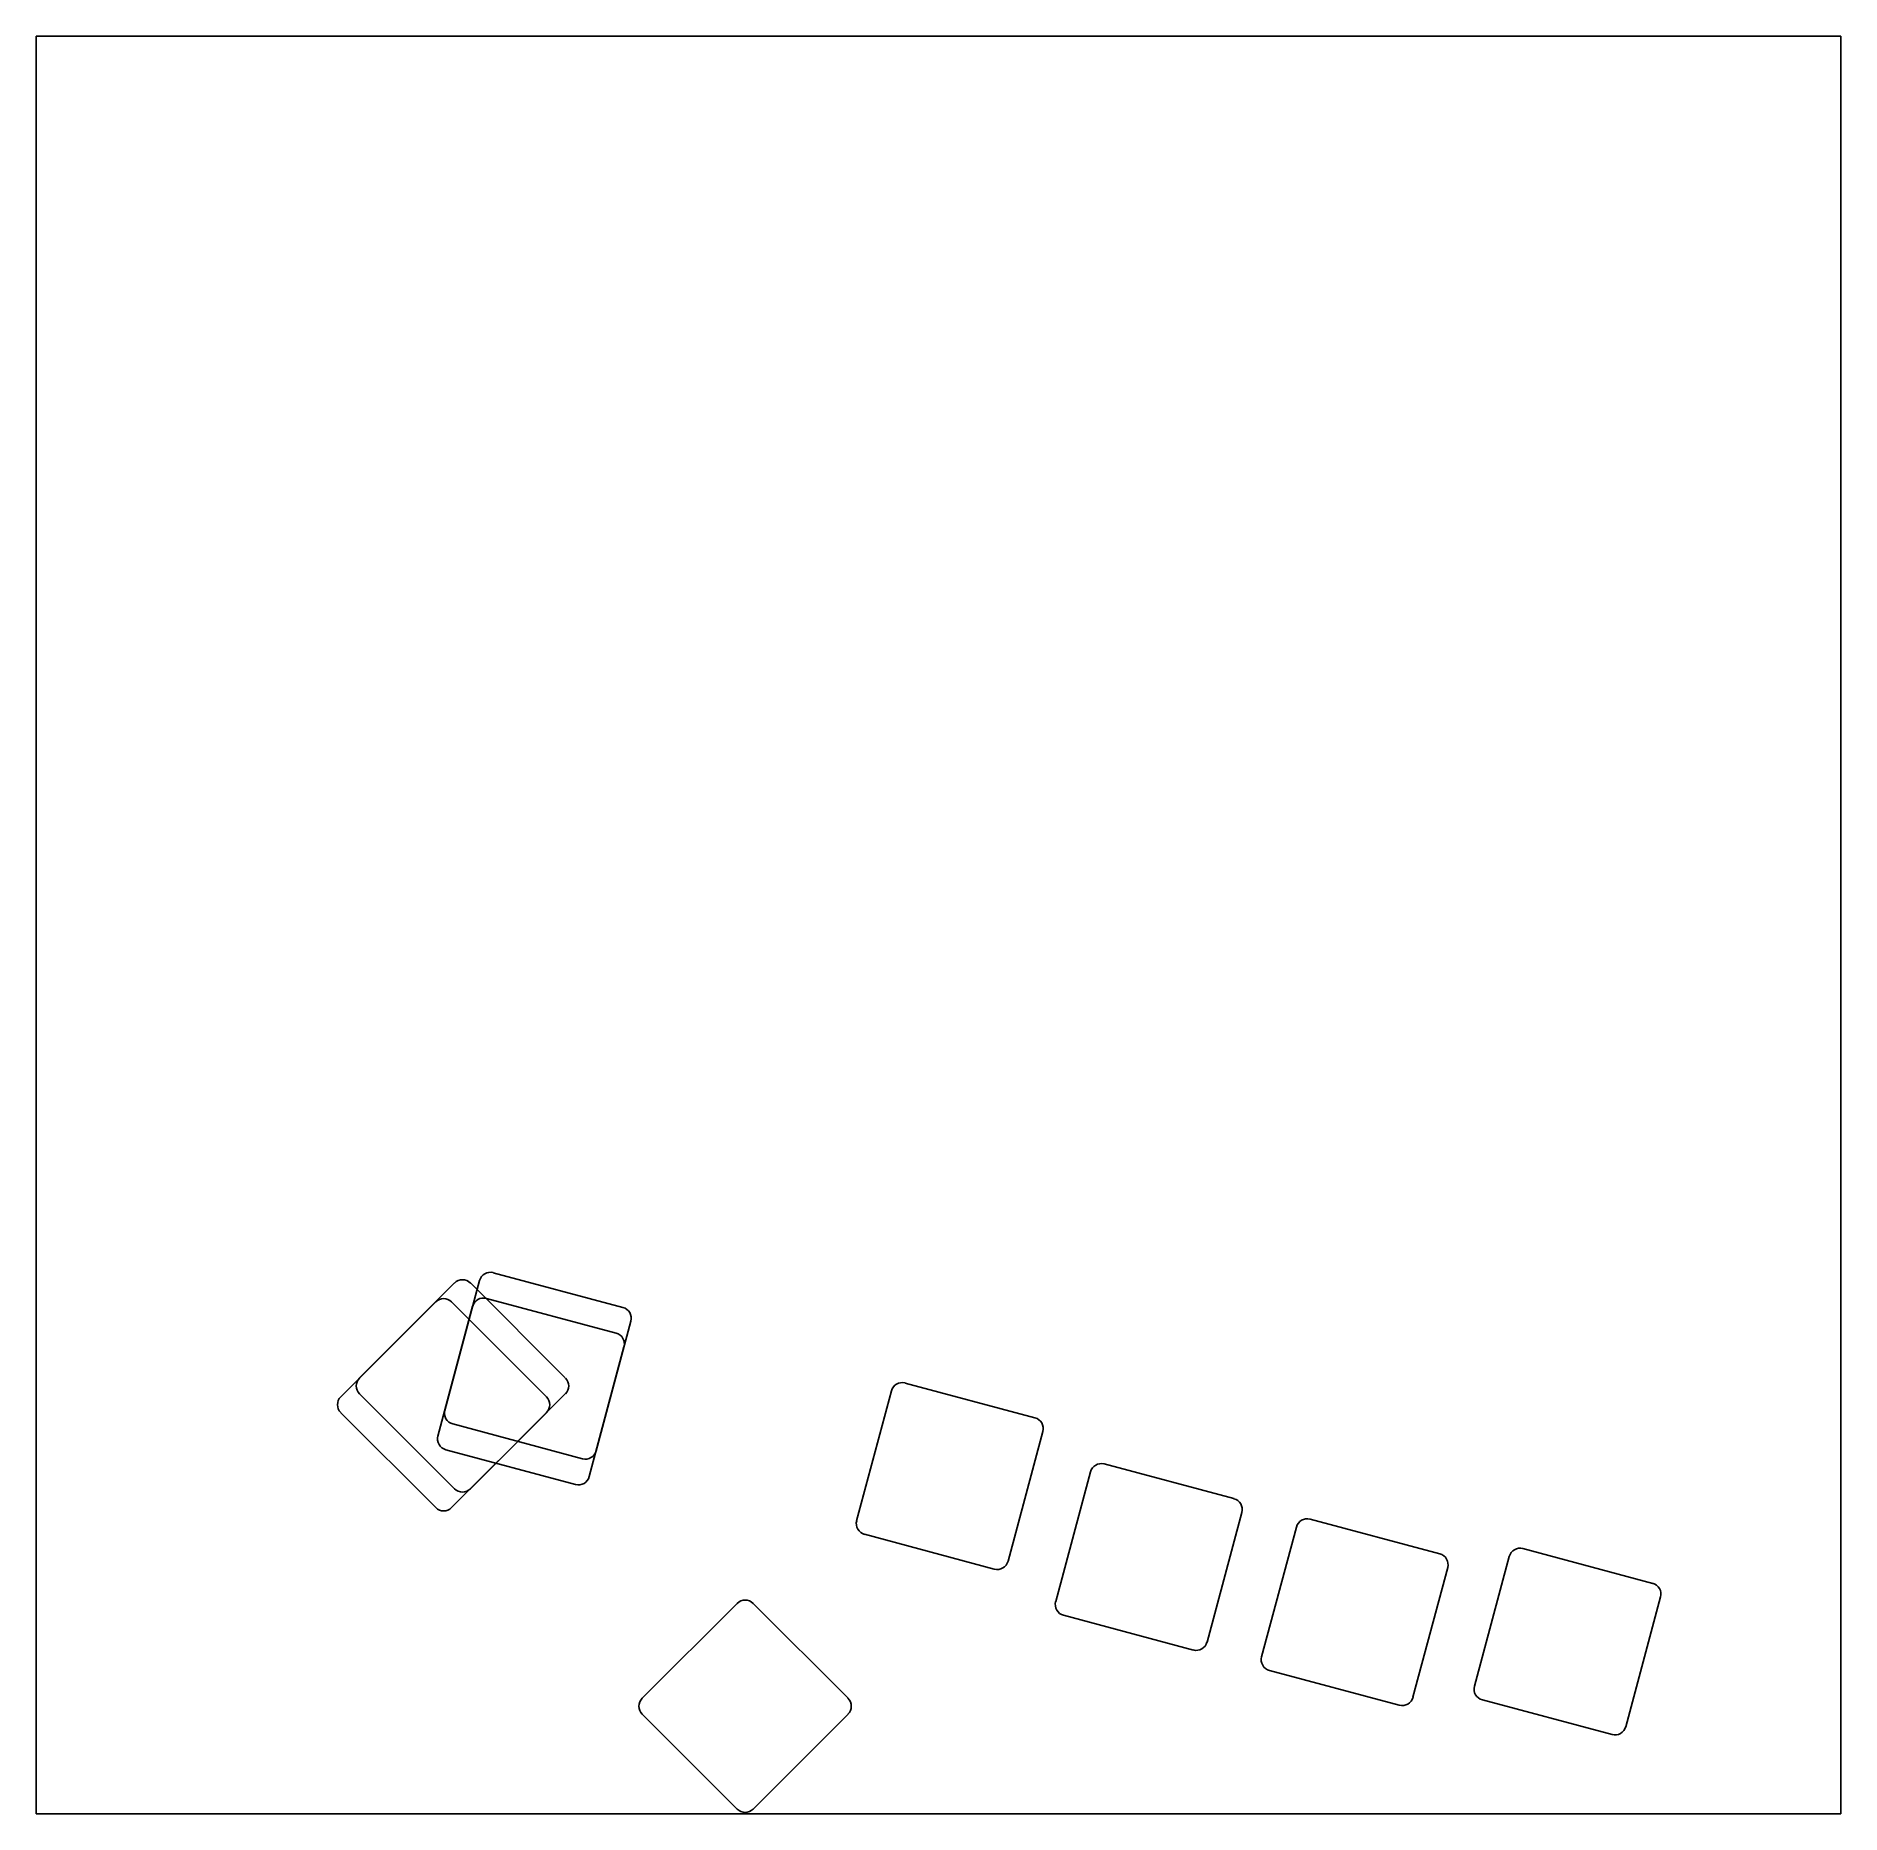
# Model space of a CAD drawing. Header units: millimetres. Extents: x 0 to 161, y -159 to 0.
import ezdxf

# ---------------------------------------------------------------- set-up
doc = ezdxf.new("R2010")
doc.units = ezdxf.units.MM

msp = doc.modelspace()

# ---------------------------------------------------------------- linework, layer by layer
for p, q in [((0, 0), (161.27, 0)), ((0, 0), (0, -158.88)), ((161.27, 0), (161.27, -158.88)), ((39.63, -111.21), (36.52, -122.81)), ((39.63, -111.21), (36.52, -122.81)), ((39.63, -111.21), (36.52, -122.81)), ((39.63, -111.21), (36.52, -122.81)), ((39.63, -111.21), (36.52, -122.81)), ((39.63, -111.21), (36.52, -122.81)), ((39.63, -111.21), (36.52, -122.81)), ((39.63, -111.21), (36.52, -122.81)), ((39.63, -111.21), (36.52, -122.81)), ((39.63, -111.21), (36.52, -122.81)), ((39.63, -111.21), (36.52, -122.81)), ((39.63, -111.21), (36.52, -122.81)), ((39.63, -111.21), (36.52, -122.81)), ((39.63, -111.21), (36.52, -122.81)), ((39.63, -111.21), (36.52, -122.81)), ((39.63, -111.21), (36.52, -122.81)), ((39.63, -111.21), (36.52, -122.81)), ((39.63, -111.21), (36.52, -122.81)), ((39.63, -111.21), (36.52, -122.81)), ((40.85, -110.51), (52.44, -113.61)), ((40.85, -110.51), (52.44, -113.61)), ((40.85, -110.51), (52.44, -113.61)), ((40.85, -110.51), (52.44, -113.61)), ((40.85, -110.51), (52.44, -113.61)), ((40.85, -110.51), (52.44, -113.61)), ((40.85, -110.51), (52.44, -113.61)), ((40.85, -110.51), (52.44, -113.61)), ((40.85, -110.51), (52.44, -113.61)), ((40.85, -110.51), (52.44, -113.61)), ((40.85, -110.51), (52.44, -113.61)), ((40.85, -110.51), (52.44, -113.61)), ((40.85, -110.51), (52.44, -113.61)), ((40.85, -110.51), (52.44, -113.61)), ((40.85, -110.51), (52.44, -113.61)), ((40.85, -110.51), (52.44, -113.61)), ((40.85, -110.51), (52.44, -113.61)), ((40.85, -110.51), (52.44, -113.61)), ((40.85, -110.51), (52.44, -113.61)), ((37.39, -111.43), (28.91, -119.92)), ((37.39, -111.43), (28.91, -119.92)), ((37.39, -111.43), (28.91, -119.92)), ((38.81, -111.43), (47.29, -119.92)), ((38.81, -111.43), (47.29, -119.92)), ((38.81, -111.43), (47.29, -119.92)), ((40.24, -112.81), (51.83, -115.91)), ((35.71, -113.12), (27.22, -121.6)), ((39.01, -113.51), (35.9, -125.11)), ((37.12, -113.12), (45.61, -121.6)), ((53.15, -114.84), (50.04, -126.43)), ((53.15, -114.84), (50.04, -126.43)), ((53.15, -114.84), (50.04, -126.43)), ((53.15, -114.84), (50.04, -126.43)), ((53.15, -114.84), (50.04, -126.43)), ((53.15, -114.84), (50.04, -126.43)), ((53.15, -114.84), (50.04, -126.43)), ((53.15, -114.84), (50.04, -126.43)), ((53.15, -114.84), (50.04, -126.43)), ((53.15, -114.84), (50.04, -126.43)), ((53.15, -114.84), (50.04, -126.43)), ((53.15, -114.84), (50.04, -126.43)), ((53.15, -114.84), (50.04, -126.43)), ((53.15, -114.84), (50.04, -126.43)), ((53.15, -114.84), (50.04, -126.43)), ((53.15, -114.84), (50.04, -126.43)), ((53.15, -114.84), (50.04, -126.43)), ((53.15, -114.84), (50.04, -126.43)), ((53.15, -114.84), (50.04, -126.43)), ((52.53, -117.14), (49.43, -128.73)), ((77.65, -120.37), (89.24, -123.47)), ((77.65, -120.37), (89.24, -123.47)), ((77.65, -120.37), (89.24, -123.47)), ((77.65, -120.37), (89.24, -123.47)), ((77.65, -120.37), (89.24, -123.47)), ((28.91, -121.33), (37.39, -129.82)), ((28.91, -121.33), (37.39, -129.82)), ((28.91, -121.33), (37.39, -129.82)), ((47.29, -121.33), (38.81, -129.82)), ((47.29, -121.33), (38.81, -129.82)), ((47.29, -121.33), (38.81, -129.82)), ((76.43, -121.08), (73.32, -132.67)), ((76.43, -121.08), (73.32, -132.67)), ((76.43, -121.08), (73.32, -132.67)), ((76.43, -121.08), (73.32, -132.67)), ((76.43, -121.08), (73.32, -132.67)), ((27.22, -123.02), (35.71, -131.5)), ((45.61, -123.02), (37.12, -131.5)), ((37.23, -124.03), (48.82, -127.14)), ((37.23, -124.03), (48.82, -127.14)), ((37.23, -124.03), (48.82, -127.14)), ((37.23, -124.03), (48.82, -127.14)), ((37.23, -124.03), (48.82, -127.14)), ((37.23, -124.03), (48.82, -127.14)), ((37.23, -124.03), (48.82, -127.14)), ((37.23, -124.03), (48.82, -127.14)), ((37.23, -124.03), (48.82, -127.14)), ((37.23, -124.03), (48.82, -127.14)), ((37.23, -124.03), (48.82, -127.14)), ((37.23, -124.03), (48.82, -127.14)), ((37.23, -124.03), (48.82, -127.14)), ((37.23, -124.03), (48.82, -127.14)), ((37.23, -124.03), (48.82, -127.14)), ((37.23, -124.03), (48.82, -127.14)), ((37.23, -124.03), (48.82, -127.14)), ((37.23, -124.03), (48.82, -127.14)), ((37.23, -124.03), (48.82, -127.14)), ((89.95, -124.7), (86.85, -136.29)), ((89.95, -124.7), (86.85, -136.29)), ((89.95, -124.7), (86.85, -136.29)), ((89.95, -124.7), (86.85, -136.29)), ((89.95, -124.7), (86.85, -136.29)), ((36.61, -126.33), (48.2, -129.44)), ((94.21, -128.31), (91.11, -139.9)), ((95.44, -127.6), (107.03, -130.7)), ((107.74, -131.93), (104.63, -143.52)), ((112.61, -133.24), (109.51, -144.83)), ((113.84, -132.53), (125.43, -135.64)), ((74.03, -133.89), (85.62, -137)), ((74.03, -133.89), (85.62, -137)), ((74.03, -133.89), (85.62, -137)), ((74.03, -133.89), (85.62, -137)), ((74.03, -133.89), (85.62, -137)), ((132.86, -135.16), (144.45, -138.27)), ((132.86, -135.16), (144.45, -138.27)), ((132.86, -135.16), (144.45, -138.27)), ((132.86, -135.16), (144.45, -138.27)), ((132.86, -135.16), (144.45, -138.27)), ((126.14, -136.86), (123.03, -148.45)), ((131.63, -135.87), (128.53, -147.46)), ((131.63, -135.87), (128.53, -147.46)), ((131.63, -135.87), (128.53, -147.46)), ((131.63, -135.87), (128.53, -147.46)), ((131.63, -135.87), (128.53, -147.46)), ((62.65, -140.06), (54.16, -148.54)), ((64.06, -140.06), (72.55, -148.54)), ((145.15, -139.49), (142.05, -151.08)), ((145.15, -139.49), (142.05, -151.08)), ((145.15, -139.49), (142.05, -151.08)), ((145.15, -139.49), (142.05, -151.08)), ((145.15, -139.49), (142.05, -151.08)), ((91.81, -141.12), (103.41, -144.23)), ((110.22, -146.05), (121.81, -149.16)), ((54.16, -149.96), (62.65, -158.44)), ((72.55, -149.96), (64.06, -158.44)), ((129.23, -148.68), (140.82, -151.79)), ((129.23, -148.68), (140.82, -151.79)), ((129.23, -148.68), (140.82, -151.79)), ((129.23, -148.68), (140.82, -151.79)), ((129.23, -148.68), (140.82, -151.79)), ((0, -158.88), (161.27, -158.88))]:
    msp.add_line(p, q)
for centre, start, end in [((38.1, -112.14), 45, 135), ((38.1, -112.14), 45, 135), ((38.1, -112.14), 45, 135), ((40.59, -111.47), 75, 165), ((40.59, -111.47), 75, 165), ((40.59, -111.47), 75, 165), ((40.59, -111.47), 75, 165), ((40.59, -111.47), 75, 165), ((40.59, -111.47), 75, 165), ((40.59, -111.47), 75, 165), ((40.59, -111.47), 75, 165), ((40.59, -111.47), 75, 165), ((40.59, -111.47), 75, 165), ((40.59, -111.47), 75, 165), ((40.59, -111.47), 75, 165), ((40.59, -111.47), 75, 165), ((40.59, -111.47), 75, 165), ((40.59, -111.47), 75, 165), ((40.59, -111.47), 75, 165), ((40.59, -111.47), 75, 165), ((40.59, -111.47), 75, 165), ((40.59, -111.47), 75, 165), ((36.42, -113.83), 45, 135), ((39.98, -113.77), 75, 165), ((52.18, -114.58), -15, 75), ((52.18, -114.58), -15, 75), ((52.18, -114.58), -15, 75), ((52.18, -114.58), -15, 75), ((52.18, -114.58), -15, 75), ((52.18, -114.58), -15, 75), ((52.18, -114.58), -15, 75), ((52.18, -114.58), -15, 75), ((52.18, -114.58), -15, 75), ((52.18, -114.58), -15, 75), ((52.18, -114.58), -15, 75), ((52.18, -114.58), -15, 75), ((52.18, -114.58), -15, 75), ((52.18, -114.58), -15, 75), ((52.18, -114.58), -15, 75), ((52.18, -114.58), -15, 75), ((52.18, -114.58), -15, 75), ((52.18, -114.58), -15, 75), ((52.18, -114.58), -15, 75), ((51.57, -116.88), -15, 75), ((29.61, -120.63), 135, 225), ((29.61, -120.63), 135, 225), ((29.61, -120.63), 135, 225), ((46.59, -120.63), -45, 45), ((46.59, -120.63), -45, 45), ((46.59, -120.63), -45, 45), ((77.39, -121.33), 75, 165), ((77.39, -121.33), 75, 165), ((77.39, -121.33), 75, 165), ((77.39, -121.33), 75, 165), ((77.39, -121.33), 75, 165), ((27.93, -122.31), 135, 225), ((44.9, -122.31), -45, 45), ((37.49, -123.06), 165, 255), ((37.49, -123.06), 165, 255), ((37.49, -123.06), 165, 255), ((37.49, -123.06), 165, 255), ((37.49, -123.06), 165, 255), ((37.49, -123.06), 165, 255), ((37.49, -123.06), 165, 255), ((37.49, -123.06), 165, 255), ((37.49, -123.06), 165, 255), ((37.49, -123.06), 165, 255), ((37.49, -123.06), 165, 255), ((37.49, -123.06), 165, 255), ((37.49, -123.06), 165, 255), ((37.49, -123.06), 165, 255), ((37.49, -123.06), 165, 255), ((37.49, -123.06), 165, 255), ((37.49, -123.06), 165, 255), ((37.49, -123.06), 165, 255), ((37.49, -123.06), 165, 255), ((88.99, -124.44), -15, 75), ((88.99, -124.44), -15, 75), ((88.99, -124.44), -15, 75), ((88.99, -124.44), -15, 75), ((88.99, -124.44), -15, 75), ((36.87, -125.36), 165, 255), ((49.08, -126.17), 255, 345), ((49.08, -126.17), 255, 345), ((49.08, -126.17), 255, 345), ((49.08, -126.17), 255, 345), ((49.08, -126.17), 255, 345), ((49.08, -126.17), 255, 345), ((49.08, -126.17), 255, 345), ((49.08, -126.17), 255, 345), ((49.08, -126.17), 255, 345), ((49.08, -126.17), 255, 345), ((49.08, -126.17), 255, 345), ((49.08, -126.17), 255, 345), ((49.08, -126.17), 255, 345), ((49.08, -126.17), 255, 345), ((49.08, -126.17), 255, 345), ((49.08, -126.17), 255, 345), ((49.08, -126.17), 255, 345), ((49.08, -126.17), 255, 345), ((49.08, -126.17), 255, 345), ((48.46, -128.47), 255, 345), ((95.18, -128.57), 75, 165), ((38.1, -129.11), 225, 315), ((38.1, -129.11), 225, 315), ((38.1, -129.11), 225, 315), ((36.42, -130.8), 225, 315), ((106.77, -131.67), -15, 75), ((74.29, -132.93), 165, 255), ((74.29, -132.93), 165, 255), ((74.29, -132.93), 165, 255), ((74.29, -132.93), 165, 255), ((74.29, -132.93), 165, 255), ((113.58, -133.5), 75, 165), ((132.6, -136.13), 75, 165), ((132.6, -136.13), 75, 165), ((132.6, -136.13), 75, 165), ((132.6, -136.13), 75, 165), ((132.6, -136.13), 75, 165), ((85.88, -136.03), 255, 345), ((85.88, -136.03), 255, 345), ((85.88, -136.03), 255, 345), ((85.88, -136.03), 255, 345), ((85.88, -136.03), 255, 345), ((125.17, -136.6), -15, 75), ((144.19, -139.23), -15, 75), ((144.19, -139.23), -15, 75), ((144.19, -139.23), -15, 75), ((144.19, -139.23), -15, 75), ((144.19, -139.23), -15, 75), ((63.36, -140.77), 45, 135), ((92.07, -140.16), 165, 255), ((103.66, -143.26), 255, 345), ((110.47, -145.09), 165, 255), ((129.49, -147.72), 165, 255), ((129.49, -147.72), 165, 255), ((129.49, -147.72), 165, 255), ((129.49, -147.72), 165, 255), ((129.49, -147.72), 165, 255), ((54.87, -149.25), 135, 225), ((71.84, -149.25), -45, 45), ((122.07, -148.19), 255, 345), ((141.08, -150.82), 255, 345), ((141.08, -150.82), 255, 345), ((141.08, -150.82), 255, 345), ((141.08, -150.82), 255, 345), ((141.08, -150.82), 255, 345), ((63.36, -157.74), 225, 315)]:
    msp.add_arc(centre, 1, start, end)

doc.saveas('drawing.dxf')
